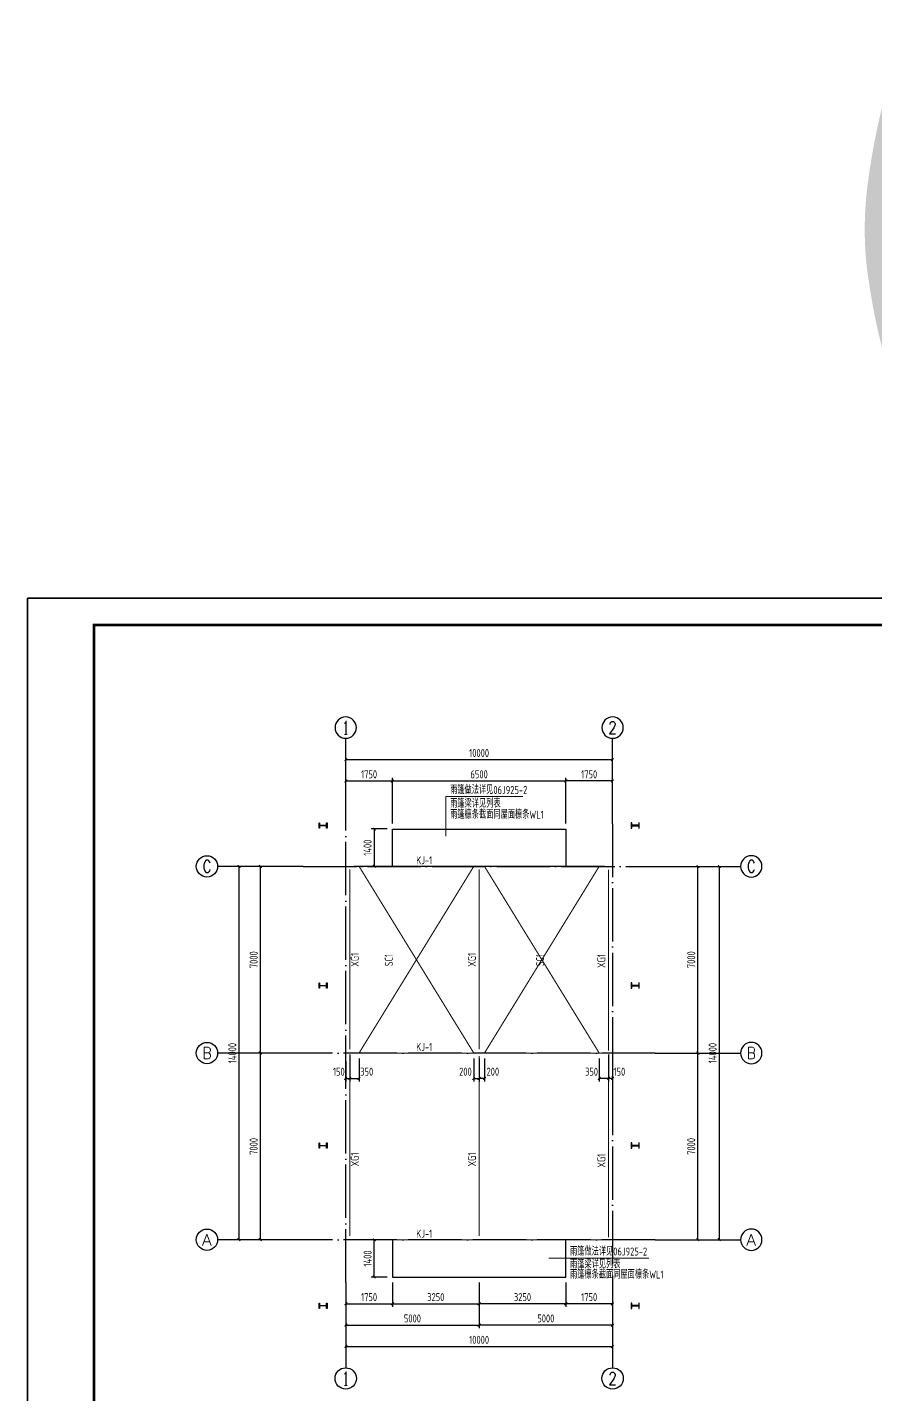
# Model space of a CAD drawing. Header units: millimetres. Extents: x 865974 to 875117, y 40174 to 44891.
# Drawn here: x 867868 to 868185, y 40469 to 40982 of the extents above; entities that cross this region are included whole.
import ezdxf
from ezdxf.enums import TextEntityAlignment as Align

# ---------------------------------------------------------------- set-up
doc = ezdxf.new("R2010")
doc.units = ezdxf.units.MM
doc.header["$LTSCALE"] = 1000
doc.header["$MEASUREMENT"] = 0
doc.linetypes.add('DOTE', pattern=[2.42, 2, -0.2, 0.02, -0.2])
for name, color, linetype in [('1307', 7, 'Continuous'), ('AXIS', 3, 'Continuous'), ('AXIS_TEXT', 7, 'Continuous'), ('DOTE', 1, 'DOTE'), ('M_Prof', 2, 'Continuous'), ('支撑', 6, 'Continuous'), ('柱集中标注', 2, 'Continuous'), ('标注', 7, 'Continuous'), ('梁', 4, 'Continuous'), ('梁集中标注', 2, 'Continuous')]:
    doc.layers.add(name, color=color, linetype=linetype)
doc.layers.add('_0', color=7, linetype='Continuous', lineweight=25)
doc.layers.add('LZ', color=64, linetype='Continuous', lineweight=9)
doc.styles.add('_TCH_AXIS', font='COMPLEX', dxfattribs={"bigfont": 'GBCBIG'})
doc.styles.add('COMPLEX', font='COMPLEX')
doc.styles.add('GBHZ', font='gbenor.shx', dxfattribs={"width": 0.9, "bigfont": 'gbcbig.shx'})
doc.dimstyles.new('Y100', dxfattribs={"dimscale": 0, "dimtxt": 3, "dimasz": 0.01, "dimexe": 1.2, "dimexo": 2, "dimgap": 1, "dimtad": 1, "dimdec": 0, "dimlfac": 100, "dimzin": 0, "dimdsep": 46, "dimtxsty": 'GBHZ', "dimblk": 'DX', "dimcen": 0.09, "dimdle": 1, "dimclrd": 7, "dimclre": 7, "dimclrt": 7, "dimadec": 0, "dimazin": 0, "dimtfac": 1, "dimtdec": 0, "dimtix": 1, "dimtmove": 2, "dimatfit": 3, "dimldrblk": 'DX', "dimfxl": 0, "dimtolj": 1, "dimtzin": 0, "dimarcsym": 0})

# ---------------------------------------------------------------- blocks, each defined once
blk = doc.blocks.new('_AXISO')
blk.add_circle((0, 0), 0.5)
at = {"layer": 'AXIS_TEXT', "style": 'COMPLEX', "width": 1.041667}
blk.add_attdef('A', text='', height=0.56, dxfattribs=at).set_placement((-0.25, -0.28), (0.25, -0.28), align=Align.FIT)
blk = doc.blocks.new('DX')
at = {"color": 0, "linetype": 'ByBlock', "const_width": 40}
blk.add_lwpolyline([(-54, -51), (46, 49)], dxfattribs=at)
blk = doc.blocks.new('*D75')
at = {"layer": 'Defpoints', "color": 0, "transparency": 16777216}
for p in [(867954.83, 40597.07), (867970.83, 40597.07), (867970.83, 40527.07)]:
    blk.add_point(p, dxfattribs=at)
at = {"layer": '标注', "color": 7, "lineweight": -2, "transparency": 16777216}
for p, q in [((867968.83, 40597.07), (867953.63, 40597.07)), ((867954.83, 40527.08), (867954.83, 40597.06)), ((867968.83, 40527.07), (867953.63, 40527.07))]:
    blk.add_line(p, q, dxfattribs=at)
at = {"layer": '标注', "color": 7, "lineweight": -2, "transparency": 16777216, "xscale": 0.01, "yscale": 0.01, "zscale": 0.01}
for p, rotation in [((867954.83, 40597.07), 90), ((867954.83, 40527.07), 270)]:
    blk.add_blockref('DX', p, dxfattribs=dict(at, rotation=rotation))
at = {"layer": '标注', "color": 7, "transparency": 16777216, "insert": (867952.33, 40562.07), "char_height": 3, "attachment_point": 5, "rotation": 90, "style": 'GBHZ'}
blk.add_mtext('\\A1;7000', dxfattribs=at)
blk = doc.blocks.new('*D76')
at = {"layer": 'Defpoints', "color": 0, "transparency": 16777216}
for p in [(867954.83, 40667.07), (867970.83, 40667.07), (867970.83, 40597.07)]:
    blk.add_point(p, dxfattribs=at)
at = {"layer": '标注', "color": 7, "lineweight": -2, "transparency": 16777216}
for p, q in [((867968.83, 40667.07), (867953.63, 40667.07)), ((867954.83, 40597.08), (867954.83, 40667.06)), ((867968.83, 40597.07), (867953.63, 40597.07))]:
    blk.add_line(p, q, dxfattribs=at)
at = {"layer": '标注', "color": 7, "lineweight": -2, "transparency": 16777216, "xscale": 0.01, "yscale": 0.01, "zscale": 0.01}
for p, rotation in [((867954.83, 40667.07), 90), ((867954.83, 40597.07), 270)]:
    blk.add_blockref('DX', p, dxfattribs=dict(at, rotation=rotation))
at = {"layer": '标注', "color": 7, "transparency": 16777216, "insert": (867952.33, 40632.07), "char_height": 3, "attachment_point": 5, "rotation": 90, "style": 'GBHZ'}
blk.add_mtext('\\A1;7000', dxfattribs=at)
blk = doc.blocks.new('*D77')
at = {"layer": 'Defpoints', "color": 0, "transparency": 16777216}
for p in [(867970.83, 40667.07), (867946.83, 40527.07), (867970.83, 40527.07)]:
    blk.add_point(p, dxfattribs=at)
at = {"layer": '标注', "color": 7, "lineweight": -2, "transparency": 16777216}
for p, q in [((867968.83, 40667.07), (867945.63, 40667.07)), ((867946.83, 40667.06), (867946.83, 40527.08)), ((867968.83, 40527.07), (867945.63, 40527.07))]:
    blk.add_line(p, q, dxfattribs=at)
at = {"layer": '标注', "color": 7, "lineweight": -2, "transparency": 16777216, "xscale": 0.01, "yscale": 0.01, "zscale": 0.01}
for p, rotation in [((867946.83, 40667.07), 90), ((867946.83, 40527.07), 270)]:
    blk.add_blockref('DX', p, dxfattribs=dict(at, rotation=rotation))
at = {"layer": '标注', "color": 7, "transparency": 16777216, "insert": (867944.33, 40597.07), "char_height": 3, "attachment_point": 5, "rotation": 90, "style": 'GBHZ'}
blk.add_mtext('\\A1;14000', dxfattribs=at)
blk = doc.blocks.new('*D78')
at = {"layer": 'Defpoints', "color": 0, "transparency": 16777216}
for p in [(867986.83, 40511.07), (868086.83, 40511.07), (868086.83, 40487.07)]:
    blk.add_point(p, dxfattribs=at)
at = {"layer": '标注', "color": 7, "lineweight": -2, "transparency": 16777216}
for p, q in [((867986.83, 40509.07), (867986.83, 40485.87)), ((868086.83, 40509.07), (868086.83, 40485.87)), ((867986.84, 40487.07), (868086.82, 40487.07))]:
    blk.add_line(p, q, dxfattribs=at)
at = {"layer": '标注', "color": 7, "lineweight": -2, "transparency": 16777216, "xscale": 0.01, "yscale": 0.01, "zscale": 0.01, "rotation": 180}
blk.add_blockref('DX', (867986.83, 40487.07), dxfattribs=at)
at = {"layer": '标注', "color": 7, "lineweight": -2, "transparency": 16777216, "xscale": 0.01, "yscale": 0.01, "zscale": 0.01}
blk.add_blockref('DX', (868086.83, 40487.07), dxfattribs=at)
at = {"layer": '标注', "color": 7, "transparency": 16777216, "insert": (868036.83, 40489.57), "char_height": 3, "attachment_point": 5, "style": 'GBHZ'}
blk.add_mtext('\\A1;10000', dxfattribs=at)
blk = doc.blocks.new('*D79')
at = {"layer": 'Defpoints', "color": 0, "transparency": 16777216}
for p in [(868102.83, 40597.07), (868118.83, 40597.07), (868102.83, 40527.07)]:
    blk.add_point(p, dxfattribs=at)
at = {"layer": '标注', "color": 7, "lineweight": -2, "transparency": 16777216}
for p, q in [((868104.83, 40597.07), (868120.03, 40597.07)), ((868118.83, 40527.08), (868118.83, 40597.06)), ((868104.83, 40527.07), (868120.03, 40527.07))]:
    blk.add_line(p, q, dxfattribs=at)
at = {"layer": '标注', "color": 7, "lineweight": -2, "transparency": 16777216, "xscale": 0.01, "yscale": 0.01, "zscale": 0.01}
for p, rotation in [((868118.83, 40597.07), 90), ((868118.83, 40527.07), 270)]:
    blk.add_blockref('DX', p, dxfattribs=dict(at, rotation=rotation))
at = {"layer": '标注', "color": 7, "transparency": 16777216, "insert": (868116.33, 40562.07), "char_height": 3, "attachment_point": 5, "rotation": 90, "style": 'GBHZ'}
blk.add_mtext('\\A1;7000', dxfattribs=at)
blk = doc.blocks.new('*D80')
at = {"layer": 'Defpoints', "color": 0, "transparency": 16777216}
for p in [(868102.83, 40667.07), (868118.83, 40667.07), (868102.83, 40597.07)]:
    blk.add_point(p, dxfattribs=at)
at = {"layer": '标注', "color": 7, "lineweight": -2, "transparency": 16777216}
for p, q in [((868104.83, 40667.07), (868120.03, 40667.07)), ((868118.83, 40597.08), (868118.83, 40667.06)), ((868104.83, 40597.07), (868120.03, 40597.07))]:
    blk.add_line(p, q, dxfattribs=at)
at = {"layer": '标注', "color": 7, "lineweight": -2, "transparency": 16777216, "xscale": 0.01, "yscale": 0.01, "zscale": 0.01}
for p, rotation in [((868118.83, 40667.07), 90), ((868118.83, 40597.07), 270)]:
    blk.add_blockref('DX', p, dxfattribs=dict(at, rotation=rotation))
at = {"layer": '标注', "color": 7, "transparency": 16777216, "insert": (868116.33, 40632.07), "char_height": 3, "attachment_point": 5, "rotation": 90, "style": 'GBHZ'}
blk.add_mtext('\\A1;7000', dxfattribs=at)
blk = doc.blocks.new('*D81')
at = {"layer": 'Defpoints', "color": 0, "transparency": 16777216}
for p in [(868102.83, 40667.07), (868102.83, 40527.07), (868126.83, 40527.07)]:
    blk.add_point(p, dxfattribs=at)
at = {"layer": '标注', "color": 7, "lineweight": -2, "transparency": 16777216}
for p, q in [((868104.83, 40667.07), (868128.03, 40667.07)), ((868126.83, 40667.06), (868126.83, 40527.08)), ((868104.83, 40527.07), (868128.03, 40527.07))]:
    blk.add_line(p, q, dxfattribs=at)
at = {"layer": '标注', "color": 7, "lineweight": -2, "transparency": 16777216, "xscale": 0.01, "yscale": 0.01, "zscale": 0.01}
for p, rotation in [((868126.83, 40667.07), 90), ((868126.83, 40527.07), 270)]:
    blk.add_blockref('DX', p, dxfattribs=dict(at, rotation=rotation))
at = {"layer": '标注', "color": 7, "transparency": 16777216, "insert": (868124.33, 40597.07), "char_height": 3, "attachment_point": 5, "rotation": 90, "style": 'GBHZ'}
blk.add_mtext('\\A1;14000', dxfattribs=at)
blk = doc.blocks.new('*D82')
at = {"layer": 'Defpoints', "color": 0, "transparency": 16777216}
for p in [(868086.83, 40707.07), (867986.83, 40683.07), (868086.83, 40683.07)]:
    blk.add_point(p, dxfattribs=at)
at = {"layer": '标注', "color": 7, "lineweight": -2, "transparency": 16777216}
for p, q in [((867986.83, 40685.07), (867986.83, 40708.27)), ((867986.84, 40707.07), (868086.82, 40707.07)), ((868086.83, 40685.07), (868086.83, 40708.27))]:
    blk.add_line(p, q, dxfattribs=at)
at = {"layer": '标注', "color": 7, "lineweight": -2, "transparency": 16777216, "xscale": 0.01, "yscale": 0.01, "zscale": 0.01, "rotation": 180}
blk.add_blockref('DX', (867986.83, 40707.07), dxfattribs=at)
at = {"layer": '标注', "color": 7, "lineweight": -2, "transparency": 16777216, "xscale": 0.01, "yscale": 0.01, "zscale": 0.01}
blk.add_blockref('DX', (868086.83, 40707.07), dxfattribs=at)
at = {"layer": '标注', "color": 7, "transparency": 16777216, "insert": (868036.83, 40709.57), "char_height": 3, "attachment_point": 5, "style": 'GBHZ'}
blk.add_mtext('\\A1;10000', dxfattribs=at)
blk = doc.blocks.new('*D134')
at = {"layer": 'Defpoints', "color": 0, "transparency": 16777216}
for p in [(867986.83, 40511.07), (868036.83, 40511.07), (868036.83, 40495.07)]:
    blk.add_point(p, dxfattribs=at)
at = {"layer": '标注', "color": 7, "lineweight": -2, "transparency": 16777216}
for p, q in [((867986.83, 40509.07), (867986.83, 40493.87)), ((868036.83, 40509.07), (868036.83, 40493.87)), ((867986.84, 40495.07), (868036.82, 40495.07))]:
    blk.add_line(p, q, dxfattribs=at)
at = {"layer": '标注', "color": 7, "lineweight": -2, "transparency": 16777216, "xscale": 0.01, "yscale": 0.01, "zscale": 0.01, "rotation": 180}
blk.add_blockref('DX', (867986.83, 40495.07), dxfattribs=at)
at = {"layer": '标注', "color": 7, "lineweight": -2, "transparency": 16777216, "xscale": 0.01, "yscale": 0.01, "zscale": 0.01}
blk.add_blockref('DX', (868036.83, 40495.07), dxfattribs=at)
at = {"layer": '标注', "color": 7, "transparency": 16777216, "insert": (868011.83, 40497.57), "char_height": 3, "attachment_point": 5, "style": 'GBHZ'}
blk.add_mtext('\\A1;5000', dxfattribs=at)
blk = doc.blocks.new('*D135')
at = {"layer": 'Defpoints', "color": 0, "transparency": 16777216}
for p in [(868036.83, 40511.07), (868086.83, 40511.07), (868036.83, 40495.07)]:
    blk.add_point(p, dxfattribs=at)
at = {"layer": '标注', "color": 7, "lineweight": -2, "transparency": 16777216}
for p, q in [((868036.83, 40509.07), (868036.83, 40493.87)), ((868086.83, 40509.07), (868086.83, 40493.87)), ((868086.82, 40495.07), (868036.84, 40495.07))]:
    blk.add_line(p, q, dxfattribs=at)
at = {"layer": '标注', "color": 7, "lineweight": -2, "transparency": 16777216, "xscale": 0.01, "yscale": 0.01, "zscale": 0.01, "rotation": 180}
blk.add_blockref('DX', (868036.83, 40495.07), dxfattribs=at)
at = {"layer": '标注', "color": 7, "lineweight": -2, "transparency": 16777216, "xscale": 0.01, "yscale": 0.01, "zscale": 0.01}
blk.add_blockref('DX', (868086.83, 40495.07), dxfattribs=at)
at = {"layer": '标注', "color": 7, "transparency": 16777216, "insert": (868061.83, 40497.57), "char_height": 3, "attachment_point": 5, "style": 'GBHZ'}
blk.add_mtext('\\A1;5000', dxfattribs=at)
blk = doc.blocks.new('*D136')
at = {"layer": 'Defpoints', "color": 0, "transparency": 16777216}
for p in [(867986.83, 40596.07), (867988.33, 40598.5), (867988.33, 40587.58)]:
    blk.add_point(p, dxfattribs=at)
at = {"layer": '标注', "color": 7, "lineweight": -2, "transparency": 16777216}
for p, q in [((867986.83, 40594.07), (867986.83, 40586.38)), ((867988.33, 40596.5), (867988.33, 40586.38)), ((867986.82, 40587.58), (867986.81, 40587.58)), ((867986.83, 40587.58), (867988.33, 40587.58)), ((867988.34, 40587.58), (867988.35, 40587.58))]:
    blk.add_line(p, q, dxfattribs=at)
at = {"layer": '标注', "color": 7, "lineweight": -2, "transparency": 16777216, "xscale": 0.01, "yscale": 0.01, "zscale": 0.01, "rotation": 180}
blk.add_blockref('DX', (867988.33, 40587.58), dxfattribs=at)
at = {"layer": '标注', "color": 7, "lineweight": -2, "transparency": 16777216, "xscale": 0.01, "yscale": 0.01, "zscale": 0.01}
blk.add_blockref('DX', (867986.83, 40587.58), dxfattribs=at)
at = {"layer": '标注', "color": 7, "transparency": 16777216, "insert": (867984.26, 40590.08), "char_height": 3, "attachment_point": 5, "style": 'GBHZ'}
blk.add_mtext('\\A1;150', dxfattribs=at)
blk = doc.blocks.new('*D137')
at = {"layer": 'Defpoints', "color": 0, "transparency": 16777216}
for p in [(867988.33, 40598.5), (867991.83, 40597.07), (867991.83, 40587.58)]:
    blk.add_point(p, dxfattribs=at)
at = {"layer": '标注', "color": 7, "lineweight": -2, "transparency": 16777216}
for p, q in [((867988.33, 40596.5), (867988.33, 40586.38)), ((867991.83, 40595.07), (867991.83, 40586.38)), ((867988.34, 40587.58), (867991.82, 40587.58))]:
    blk.add_line(p, q, dxfattribs=at)
at = {"layer": '标注', "color": 7, "lineweight": -2, "transparency": 16777216, "xscale": 0.01, "yscale": 0.01, "zscale": 0.01, "rotation": 180}
blk.add_blockref('DX', (867988.33, 40587.58), dxfattribs=at)
at = {"layer": '标注', "color": 7, "lineweight": -2, "transparency": 16777216, "xscale": 0.01, "yscale": 0.01, "zscale": 0.01}
blk.add_blockref('DX', (867991.83, 40587.58), dxfattribs=at)
at = {"layer": '标注', "color": 7, "transparency": 16777216, "insert": (867994.71, 40590.08), "char_height": 3, "attachment_point": 5, "style": 'GBHZ'}
blk.add_mtext('\\A1;350', dxfattribs=at)
blk = doc.blocks.new('*D138')
at = {"layer": 'Defpoints', "color": 0, "transparency": 16777216}
for p in [(868034.83, 40597.07), (868036.83, 40597.07), (868036.83, 40587.58)]:
    blk.add_point(p, dxfattribs=at)
at = {"layer": '标注', "color": 7, "lineweight": -2, "transparency": 16777216}
for p, q in [((868034.83, 40595.07), (868034.83, 40586.38)), ((868036.83, 40595.07), (868036.83, 40586.38)), ((868034.82, 40587.58), (868034.81, 40587.58)), ((868034.83, 40587.58), (868036.83, 40587.58)), ((868036.84, 40587.58), (868036.85, 40587.58))]:
    blk.add_line(p, q, dxfattribs=at)
at = {"layer": '标注', "color": 7, "lineweight": -2, "transparency": 16777216, "xscale": 0.01, "yscale": 0.01, "zscale": 0.01, "rotation": 180}
blk.add_blockref('DX', (868036.83, 40587.58), dxfattribs=at)
at = {"layer": '标注', "color": 7, "lineweight": -2, "transparency": 16777216, "xscale": 0.01, "yscale": 0.01, "zscale": 0.01}
blk.add_blockref('DX', (868034.83, 40587.58), dxfattribs=at)
at = {"layer": '标注', "color": 7, "transparency": 16777216, "insert": (868031.69, 40590.08), "char_height": 3, "attachment_point": 5, "style": 'GBHZ'}
blk.add_mtext('\\A1;200', dxfattribs=at)
blk = doc.blocks.new('*D139')
at = {"layer": 'Defpoints', "color": 0, "transparency": 16777216}
for p in [(868085.33, 40598.5), (868086.83, 40596.07), (868085.33, 40587.58)]:
    blk.add_point(p, dxfattribs=at)
at = {"layer": '标注', "color": 7, "lineweight": -2, "transparency": 16777216}
for p, q in [((868085.33, 40596.5), (868085.33, 40586.38)), ((868086.83, 40594.07), (868086.83, 40586.38)), ((868085.32, 40587.58), (868085.31, 40587.58)), ((868086.83, 40587.58), (868085.33, 40587.58)), ((868086.84, 40587.58), (868086.85, 40587.58))]:
    blk.add_line(p, q, dxfattribs=at)
at = {"layer": '标注', "color": 7, "lineweight": -2, "transparency": 16777216, "xscale": 0.01, "yscale": 0.01, "zscale": 0.01, "rotation": 180}
blk.add_blockref('DX', (868086.83, 40587.58), dxfattribs=at)
at = {"layer": '标注', "color": 7, "lineweight": -2, "transparency": 16777216, "xscale": 0.01, "yscale": 0.01, "zscale": 0.01}
blk.add_blockref('DX', (868085.33, 40587.58), dxfattribs=at)
at = {"layer": '标注', "color": 7, "transparency": 16777216, "insert": (868089.39, 40590.08), "char_height": 3, "attachment_point": 5, "style": 'GBHZ'}
blk.add_mtext('\\A1;150', dxfattribs=at)
blk = doc.blocks.new('*D140')
at = {"layer": 'Defpoints', "color": 0, "transparency": 16777216}
for p in [(868081.83, 40597.07), (868085.33, 40598.5), (868081.83, 40587.58)]:
    blk.add_point(p, dxfattribs=at)
at = {"layer": '标注', "color": 7, "lineweight": -2, "transparency": 16777216}
for p, q in [((868081.83, 40595.07), (868081.83, 40586.38)), ((868085.33, 40596.5), (868085.33, 40586.38)), ((868085.32, 40587.58), (868081.84, 40587.58))]:
    blk.add_line(p, q, dxfattribs=at)
at = {"layer": '标注', "color": 7, "lineweight": -2, "transparency": 16777216, "xscale": 0.01, "yscale": 0.01, "zscale": 0.01, "rotation": 180}
blk.add_blockref('DX', (868081.83, 40587.58), dxfattribs=at)
at = {"layer": '标注', "color": 7, "lineweight": -2, "transparency": 16777216, "xscale": 0.01, "yscale": 0.01, "zscale": 0.01}
blk.add_blockref('DX', (868085.33, 40587.58), dxfattribs=at)
at = {"layer": '标注', "color": 7, "transparency": 16777216, "insert": (868078.95, 40590.08), "char_height": 3, "attachment_point": 5, "style": 'GBHZ'}
blk.add_mtext('\\A1;350', dxfattribs=at)
blk = doc.blocks.new('*D141')
at = {"layer": 'Defpoints', "color": 0, "transparency": 16777216}
for p in [(868036.83, 40597.07), (868038.83, 40597.07), (868036.83, 40587.58)]:
    blk.add_point(p, dxfattribs=at)
at = {"layer": '标注', "color": 7, "lineweight": -2, "transparency": 16777216}
for p, q in [((868036.83, 40595.07), (868036.83, 40586.38)), ((868038.83, 40595.07), (868038.83, 40586.38)), ((868036.82, 40587.58), (868036.81, 40587.58)), ((868038.83, 40587.58), (868036.83, 40587.58)), ((868038.84, 40587.58), (868038.85, 40587.58))]:
    blk.add_line(p, q, dxfattribs=at)
at = {"layer": '标注', "color": 7, "lineweight": -2, "transparency": 16777216, "xscale": 0.01, "yscale": 0.01, "zscale": 0.01, "rotation": 180}
blk.add_blockref('DX', (868038.83, 40587.58), dxfattribs=at)
at = {"layer": '标注', "color": 7, "lineweight": -2, "transparency": 16777216, "xscale": 0.01, "yscale": 0.01, "zscale": 0.01}
blk.add_blockref('DX', (868036.83, 40587.58), dxfattribs=at)
at = {"layer": '标注', "color": 7, "transparency": 16777216, "insert": (868041.97, 40590.08), "char_height": 3, "attachment_point": 5, "style": 'GBHZ'}
blk.add_mtext('\\A1;200', dxfattribs=at)
blk = doc.blocks.new('*D144')
at = {"layer": 'Defpoints', "color": 0, "transparency": 16777216}
for p in [(868004.33, 40681.07), (867997.53, 40667.07), (868004.33, 40667.07)]:
    blk.add_point(p, dxfattribs=at)
at = {"layer": '标注', "color": 7, "lineweight": -2, "transparency": 16777216}
for p, q in [((868002.33, 40681.07), (867996.33, 40681.07)), ((867997.53, 40681.06), (867997.53, 40667.08)), ((868002.33, 40667.07), (867996.33, 40667.07))]:
    blk.add_line(p, q, dxfattribs=at)
at = {"layer": '标注', "color": 7, "lineweight": -2, "transparency": 16777216, "xscale": 0.01, "yscale": 0.01, "zscale": 0.01}
for p, rotation in [((867997.53, 40681.07), 90), ((867997.53, 40667.07), 270)]:
    blk.add_blockref('DX', p, dxfattribs=dict(at, rotation=rotation))
at = {"layer": '标注', "color": 7, "transparency": 16777216, "insert": (867995.03, 40674.07), "char_height": 3, "attachment_point": 5, "rotation": 90, "style": 'GBHZ'}
blk.add_mtext('\\A1;1400', dxfattribs=at)
blk = doc.blocks.new('*D145')
at = {"layer": 'Defpoints', "color": 0, "transparency": 16777216}
for p in [(868004.33, 40699.07), (867986.83, 40683.07), (868004.33, 40681.07)]:
    blk.add_point(p, dxfattribs=at)
at = {"layer": '标注', "color": 7, "lineweight": -2, "transparency": 16777216}
for p, q in [((867986.83, 40685.07), (867986.83, 40700.27)), ((867986.84, 40699.07), (868004.32, 40699.07)), ((868004.33, 40683.07), (868004.33, 40700.27))]:
    blk.add_line(p, q, dxfattribs=at)
at = {"layer": '标注', "color": 7, "lineweight": -2, "transparency": 16777216, "xscale": 0.01, "yscale": 0.01, "zscale": 0.01, "rotation": 180}
blk.add_blockref('DX', (867986.83, 40699.07), dxfattribs=at)
at = {"layer": '标注', "color": 7, "lineweight": -2, "transparency": 16777216, "xscale": 0.01, "yscale": 0.01, "zscale": 0.01}
blk.add_blockref('DX', (868004.33, 40699.07), dxfattribs=at)
at = {"layer": '标注', "color": 7, "transparency": 16777216, "insert": (867995.58, 40701.57), "char_height": 3, "attachment_point": 5, "style": 'GBHZ'}
blk.add_mtext('\\A1;1750', dxfattribs=at)
blk = doc.blocks.new('*D146')
at = {"layer": 'Defpoints', "color": 0, "transparency": 16777216}
for p in [(868069.33, 40699.07), (868069.33, 40681.07), (868086.83, 40683.07)]:
    blk.add_point(p, dxfattribs=at)
at = {"layer": '标注', "color": 7, "lineweight": -2, "transparency": 16777216}
for p, q in [((868069.33, 40683.07), (868069.33, 40700.27)), ((868086.82, 40699.07), (868069.34, 40699.07)), ((868086.83, 40685.07), (868086.83, 40700.27))]:
    blk.add_line(p, q, dxfattribs=at)
at = {"layer": '标注', "color": 7, "lineweight": -2, "transparency": 16777216, "xscale": 0.01, "yscale": 0.01, "zscale": 0.01, "rotation": 180}
blk.add_blockref('DX', (868069.33, 40699.07), dxfattribs=at)
at = {"layer": '标注', "color": 7, "lineweight": -2, "transparency": 16777216, "xscale": 0.01, "yscale": 0.01, "zscale": 0.01}
blk.add_blockref('DX', (868086.83, 40699.07), dxfattribs=at)
at = {"layer": '标注', "color": 7, "transparency": 16777216, "insert": (868078.08, 40701.57), "char_height": 3, "attachment_point": 5, "style": 'GBHZ'}
blk.add_mtext('\\A1;1750', dxfattribs=at)
blk = doc.blocks.new('*D147')
at = {"layer": 'Defpoints', "color": 0, "transparency": 16777216}
for p in [(868069.33, 40699.07), (868004.33, 40681.07), (868069.33, 40681.07)]:
    blk.add_point(p, dxfattribs=at)
at = {"layer": '标注', "color": 7, "lineweight": -2, "transparency": 16777216}
for p, q in [((868004.33, 40683.07), (868004.33, 40700.27)), ((868004.34, 40699.07), (868069.32, 40699.07)), ((868069.33, 40683.07), (868069.33, 40700.27))]:
    blk.add_line(p, q, dxfattribs=at)
at = {"layer": '标注', "color": 7, "lineweight": -2, "transparency": 16777216, "xscale": 0.01, "yscale": 0.01, "zscale": 0.01, "rotation": 180}
blk.add_blockref('DX', (868004.33, 40699.07), dxfattribs=at)
at = {"layer": '标注', "color": 7, "lineweight": -2, "transparency": 16777216, "xscale": 0.01, "yscale": 0.01, "zscale": 0.01}
blk.add_blockref('DX', (868069.33, 40699.07), dxfattribs=at)
at = {"layer": '标注', "color": 7, "transparency": 16777216, "insert": (868036.83, 40701.57), "char_height": 3, "attachment_point": 5, "style": 'GBHZ'}
blk.add_mtext('\\A1;6500', dxfattribs=at)
blk = doc.blocks.new('*D182')
at = {"layer": 'Defpoints', "color": 0, "transparency": 16777216}
for p in [(867997.53, 40527.07), (868004.33, 40527.07), (868004.33, 40513.07)]:
    blk.add_point(p, dxfattribs=at)
at = {"layer": '标注', "color": 7, "lineweight": -2, "transparency": 16777216}
for p, q in [((868002.33, 40527.07), (867996.33, 40527.07)), ((867997.53, 40513.08), (867997.53, 40527.06)), ((868002.33, 40513.07), (867996.33, 40513.07))]:
    blk.add_line(p, q, dxfattribs=at)
at = {"layer": '标注', "color": 7, "lineweight": -2, "transparency": 16777216, "xscale": 0.01, "yscale": 0.01, "zscale": 0.01}
for p, rotation in [((867997.53, 40527.07), 90), ((867997.53, 40513.07), 270)]:
    blk.add_blockref('DX', p, dxfattribs=dict(at, rotation=rotation))
at = {"layer": '标注', "color": 7, "transparency": 16777216, "insert": (867995.03, 40520.07), "char_height": 3, "attachment_point": 5, "rotation": 90, "style": 'GBHZ'}
blk.add_mtext('\\A1;1400', dxfattribs=at)
blk = doc.blocks.new('*D183')
at = {"layer": 'Defpoints', "color": 0, "transparency": 16777216}
for p in [(868004.33, 40513.07), (867986.83, 40511.07), (868004.33, 40503.07)]:
    blk.add_point(p, dxfattribs=at)
at = {"layer": '标注', "color": 7, "lineweight": -2, "transparency": 16777216}
for p, q in [((867986.83, 40509.07), (867986.83, 40501.87)), ((868004.33, 40511.07), (868004.33, 40501.87)), ((867986.84, 40503.07), (868004.32, 40503.07))]:
    blk.add_line(p, q, dxfattribs=at)
at = {"layer": '标注', "color": 7, "lineweight": -2, "transparency": 16777216, "xscale": 0.01, "yscale": 0.01, "zscale": 0.01, "rotation": 180}
blk.add_blockref('DX', (867986.83, 40503.07), dxfattribs=at)
at = {"layer": '标注', "color": 7, "lineweight": -2, "transparency": 16777216, "xscale": 0.01, "yscale": 0.01, "zscale": 0.01}
blk.add_blockref('DX', (868004.33, 40503.07), dxfattribs=at)
at = {"layer": '标注', "color": 7, "transparency": 16777216, "insert": (867995.58, 40505.57), "char_height": 3, "attachment_point": 5, "style": 'GBHZ'}
blk.add_mtext('\\A1;1750', dxfattribs=at)
blk = doc.blocks.new('*D184')
at = {"layer": 'Defpoints', "color": 0, "transparency": 16777216}
for p in [(868069.33, 40513.07), (868086.83, 40511.07), (868069.33, 40503.07)]:
    blk.add_point(p, dxfattribs=at)
at = {"layer": '标注', "color": 7, "lineweight": -2, "transparency": 16777216}
for p, q in [((868069.33, 40511.07), (868069.33, 40501.87)), ((868086.83, 40509.07), (868086.83, 40501.87)), ((868086.82, 40503.07), (868069.34, 40503.07))]:
    blk.add_line(p, q, dxfattribs=at)
at = {"layer": '标注', "color": 7, "lineweight": -2, "transparency": 16777216, "xscale": 0.01, "yscale": 0.01, "zscale": 0.01, "rotation": 180}
blk.add_blockref('DX', (868069.33, 40503.07), dxfattribs=at)
at = {"layer": '标注', "color": 7, "lineweight": -2, "transparency": 16777216, "xscale": 0.01, "yscale": 0.01, "zscale": 0.01}
blk.add_blockref('DX', (868086.83, 40503.07), dxfattribs=at)
at = {"layer": '标注', "color": 7, "transparency": 16777216, "insert": (868078.08, 40505.57), "char_height": 3, "attachment_point": 5, "style": 'GBHZ'}
blk.add_mtext('\\A1;1750', dxfattribs=at)
blk = doc.blocks.new('*D185')
at = {"layer": 'Defpoints', "color": 0, "transparency": 16777216}
for p in [(868004.33, 40513.07), (868036.83, 40513.07), (868036.83, 40503.07)]:
    blk.add_point(p, dxfattribs=at)
at = {"layer": '标注', "color": 7, "lineweight": -2, "transparency": 16777216}
for p, q in [((868004.33, 40511.07), (868004.33, 40501.87)), ((868036.83, 40511.07), (868036.83, 40501.87)), ((868004.34, 40503.07), (868036.82, 40503.07))]:
    blk.add_line(p, q, dxfattribs=at)
at = {"layer": '标注', "color": 7, "lineweight": -2, "transparency": 16777216, "xscale": 0.01, "yscale": 0.01, "zscale": 0.01, "rotation": 180}
blk.add_blockref('DX', (868004.33, 40503.07), dxfattribs=at)
at = {"layer": '标注', "color": 7, "lineweight": -2, "transparency": 16777216, "xscale": 0.01, "yscale": 0.01, "zscale": 0.01}
blk.add_blockref('DX', (868036.83, 40503.07), dxfattribs=at)
at = {"layer": '标注', "color": 7, "transparency": 16777216, "insert": (868020.58, 40505.57), "char_height": 3, "attachment_point": 5, "style": 'GBHZ'}
blk.add_mtext('\\A1;3250', dxfattribs=at)
blk = doc.blocks.new('*D186')
at = {"layer": 'Defpoints', "color": 0, "transparency": 16777216}
for p in [(868036.83, 40513.07), (868069.33, 40513.07), (868036.83, 40503.07)]:
    blk.add_point(p, dxfattribs=at)
at = {"layer": '标注', "color": 7, "lineweight": -2, "transparency": 16777216}
for p, q in [((868036.83, 40511.07), (868036.83, 40501.87)), ((868069.33, 40511.07), (868069.33, 40501.87)), ((868069.32, 40503.07), (868036.84, 40503.07))]:
    blk.add_line(p, q, dxfattribs=at)
at = {"layer": '标注', "color": 7, "lineweight": -2, "transparency": 16777216, "xscale": 0.01, "yscale": 0.01, "zscale": 0.01, "rotation": 180}
blk.add_blockref('DX', (868036.83, 40503.07), dxfattribs=at)
at = {"layer": '标注', "color": 7, "lineweight": -2, "transparency": 16777216, "xscale": 0.01, "yscale": 0.01, "zscale": 0.01}
blk.add_blockref('DX', (868069.33, 40503.07), dxfattribs=at)
at = {"layer": '标注', "color": 7, "transparency": 16777216, "insert": (868053.08, 40505.57), "char_height": 3, "attachment_point": 5, "style": 'GBHZ'}
blk.add_mtext('\\A1;3250', dxfattribs=at)

msp = doc.modelspace()

# ---------------------------------------------------------------- linework, layer by layer
for p, q in [((867867.51, 40173.578), (867867.51, 40767.578)), ((867867.51, 40767.578), (867867.51, 40173.578))]:
    msp.add_line(p, q)
at = {"color": 0}
for p, q in [((868708.51, 40767.578), (867867.51, 40767.578)), ((867867.51, 40767.578), (868708.51, 40767.578))]:
    msp.add_line(p, q, dxfattribs=at)
at = {"color": 0, "const_width": 1}
msp.add_lwpolyline([(868698.51, 40183.578), (867892.51, 40183.578), (867892.51, 40757.578), (868698.51, 40757.578)], close=True, dxfattribs=at)
at = {"layer": '_0', "color": 0}
for points in [[(868004.329, 40667.066), (868004.329, 40681.066), (868069.329, 40681.066), (868069.329, 40667.066)], [(868004.329, 40527.066), (868004.329, 40513.066), (868069.329, 40513.066), (868069.329, 40527.066)]]:
    msp.add_lwpolyline(points, dxfattribs=at)
at = {"layer": 'AXIS', "color": 0}
for p, q in [((867986.829, 40683.066), (867986.829, 40715.066)), ((868086.829, 40683.066), (868086.829, 40715.066)), ((867970.829, 40667.066), (867938.829, 40667.066)), ((868102.829, 40667.066), (868134.829, 40667.066)), ((867970.829, 40597.066), (867938.829, 40597.066)), ((868102.829, 40597.066), (868134.829, 40597.066)), ((867970.829, 40527.066), (867938.829, 40527.066)), ((868102.829, 40527.066), (868134.829, 40527.066)), ((867986.829, 40511.066), (867986.829, 40479.066)), ((868086.829, 40511.066), (868086.829, 40479.066))]:
    msp.add_line(p, q, dxfattribs=at)
at = {"layer": 'DOTE', "linetype": 'DOTE', "ltscale": 0.01}
for p, q in [((867986.829, 40511.066), (867986.829, 40683.066)), ((868086.829, 40683.066), (868086.829, 40511.066)), ((867970.829, 40667.066), (868102.829, 40667.066)), ((868102.829, 40597.066), (867970.829, 40597.066)), ((868102.829, 40527.066), (867970.829, 40527.066))]:
    msp.add_line(p, q, dxfattribs=at)
at = {"layer": 'LZ'}
for p, q in [((868053.181, 40693.208), (868024.36, 40693.208)), ((868024.36, 40678.38), (868024.36, 40693.208)), ((868100.417, 40520.183), (868062.984, 40520.183))]:
    msp.add_line(p, q, dxfattribs=at)
at = {"layer": 'M_Prof'}
for points in [[(867976.829, 40681.357), (867976.829, 40683.357), (867977.029, 40683.357), (867977.029, 40682.447), (867979.629, 40682.447), (867979.629, 40683.357), (867979.829, 40683.357), (867979.829, 40681.357), (867979.629, 40681.357), (867979.629, 40682.267), (867977.029, 40682.267), (867977.029, 40681.357)], [(868096.829, 40681.357), (868096.829, 40683.357), (868096.629, 40683.357), (868096.629, 40682.447), (868094.029, 40682.447), (868094.029, 40683.357), (868093.829, 40683.357), (868093.829, 40681.357), (868094.029, 40681.357), (868094.029, 40682.267), (868096.629, 40682.267), (868096.629, 40681.357)], [(867976.829, 40621.357), (867976.829, 40623.357), (867977.029, 40623.357), (867977.029, 40622.447), (867979.629, 40622.447), (867979.629, 40623.357), (867979.829, 40623.357), (867979.829, 40621.357), (867979.629, 40621.357), (867979.629, 40622.267), (867977.029, 40622.267), (867977.029, 40621.357)], [(868096.829, 40621.357), (868096.829, 40623.357), (868096.629, 40623.357), (868096.629, 40622.447), (868094.029, 40622.447), (868094.029, 40623.357), (868093.829, 40623.357), (868093.829, 40621.357), (868094.029, 40621.357), (868094.029, 40622.267), (868096.629, 40622.267), (868096.629, 40621.357)], [(867976.829, 40561.357), (867976.829, 40563.357), (867977.029, 40563.357), (867977.029, 40562.447), (867979.629, 40562.447), (867979.629, 40563.357), (867979.829, 40563.357), (867979.829, 40561.357), (867979.629, 40561.357), (867979.629, 40562.267), (867977.029, 40562.267), (867977.029, 40561.357)], [(868096.829, 40561.357), (868096.829, 40563.357), (868096.629, 40563.357), (868096.629, 40562.447), (868094.029, 40562.447), (868094.029, 40563.357), (868093.829, 40563.357), (868093.829, 40561.357), (868094.029, 40561.357), (868094.029, 40562.267), (868096.629, 40562.267), (868096.629, 40561.357)], [(867976.829, 40501.357), (867976.829, 40503.357), (867977.029, 40503.357), (867977.029, 40502.447), (867979.629, 40502.447), (867979.629, 40503.357), (867979.829, 40503.357), (867979.829, 40501.357), (867979.629, 40501.357), (867979.629, 40502.267), (867977.029, 40502.267), (867977.029, 40501.357)], [(868096.829, 40501.357), (868096.829, 40503.357), (868096.629, 40503.357), (868096.629, 40502.447), (868094.029, 40502.447), (868094.029, 40503.357), (868093.829, 40503.357), (868093.829, 40501.357), (868094.029, 40501.357), (868094.029, 40502.267), (868096.629, 40502.267), (868096.629, 40501.357)]]:
    msp.add_lwpolyline(points, close=True, dxfattribs=at)
at = {"layer": '支撑', "color": 6, "linetype": 'ByBlock', "const_width": 0.4}
for points in [[(867988.329, 40665.928), (867988.329, 40598.5)], [(868034.829, 40667.066), (867991.829, 40597.066)], [(867991.829, 40667.066), (868034.829, 40597.066)], [(868036.829, 40665.928), (868036.829, 40598.5)], [(868038.829, 40667.066), (868081.829, 40597.066)], [(868081.829, 40667.066), (868038.829, 40597.066)], [(868085.329, 40665.824), (868085.329, 40598.023)], [(867988.329, 40595.928), (867988.329, 40528.5)], [(868036.829, 40595.928), (868036.829, 40528.5)], [(868085.329, 40595.824), (868085.329, 40528.023)]]:
    msp.add_lwpolyline(points, dxfattribs=at)
at = {"layer": '梁', "color": 3, "ltscale": 0.05, "const_width": 0.4}
for points in [[(867989.829, 40667.066), (868083.829, 40667.066)], [(867989.829, 40597.066), (868083.829, 40597.066)], [(867989.829, 40527.066), (868083.829, 40527.066)]]:
    msp.add_lwpolyline(points, dxfattribs=at)

# ---------------------------------------------------------------- block references
at = {"layer": 'AXIS', "color": 0}
ref = msp.add_blockref('_AXISO', (867986.829, 40719.066), dxfattribs=dict(at, xscale=-8, yscale=8, zscale=8, rotation=180))
ref.add_attrib('A', '1', dxfattribs={"layer": 'AXIS_TEXT', "color": 0, "height": 5.147, "style": '_TCH_AXIS'}).set_placement((867985.726, 40716.493), (867987.932, 40716.493), align=Align.FIT)
ref = msp.add_blockref('_AXISO', (868086.829, 40719.066), dxfattribs=dict(at, xscale=-8, yscale=8, zscale=8, rotation=180))
ref.add_attrib('A', '2', dxfattribs={"layer": 'AXIS_TEXT', "color": 0, "height": 4.659, "style": '_TCH_AXIS'}).set_placement((868085.276, 40716.736), (868088.382, 40716.736), align=Align.FIT)
ref = msp.add_blockref('_AXISO', (867934.829, 40667.066), dxfattribs=dict(at, xscale=8, yscale=8, zscale=8))
ref.add_attrib('A', 'C', dxfattribs={"layer": 'AXIS_TEXT', "color": 0, "height": 4.557, "style": '_TCH_AXIS'}).set_placement((867933.202, 40664.788), (867936.457, 40664.788), align=Align.FIT)
ref = msp.add_blockref('_AXISO', (868138.829, 40667.066), dxfattribs=dict(at, xscale=-8, yscale=8, zscale=8))
ref.add_attrib('A', 'C', dxfattribs={"layer": 'AXIS_TEXT', "color": 0, "height": 4.557, "style": '_TCH_AXIS'}).set_placement((868137.202, 40664.788), (868140.457, 40664.788), align=Align.FIT)
ref = msp.add_blockref('_AXISO', (867934.829, 40597.066), dxfattribs=dict(at, xscale=8, yscale=8, zscale=8))
ref.add_attrib('A', 'B', dxfattribs={"layer": 'AXIS_TEXT', "color": 0, "height": 4.353, "style": '_TCH_AXIS'}).set_placement((867933.067, 40594.89), (867936.591, 40594.89), align=Align.FIT)
ref = msp.add_blockref('_AXISO', (868138.829, 40597.066), dxfattribs=dict(at, xscale=-8, yscale=8, zscale=8))
ref.add_attrib('A', 'B', dxfattribs={"layer": 'AXIS_TEXT', "color": 0, "height": 4.353, "style": '_TCH_AXIS'}).set_placement((868137.067, 40594.89), (868140.591, 40594.89), align=Align.FIT)
ref = msp.add_blockref('_AXISO', (867934.829, 40527.066), dxfattribs=dict(at, xscale=8, yscale=8, zscale=8))
ref.add_attrib('A', 'A', dxfattribs={"layer": 'AXIS_TEXT', "color": 0, "height": 4.252, "style": '_TCH_AXIS'}).set_placement((867933.007, 40524.94), (867936.651, 40524.94), align=Align.FIT)
ref = msp.add_blockref('_AXISO', (868138.829, 40527.066), dxfattribs=dict(at, xscale=-8, yscale=8, zscale=8))
ref.add_attrib('A', 'A', dxfattribs={"layer": 'AXIS_TEXT', "color": 0, "height": 4.252, "style": '_TCH_AXIS'}).set_placement((868137.007, 40524.94), (868140.651, 40524.94), align=Align.FIT)
ref = msp.add_blockref('_AXISO', (867986.829, 40475.066), dxfattribs=dict(at, xscale=8, yscale=8, zscale=8))
ref.add_attrib('A', '1', dxfattribs={"layer": 'AXIS_TEXT', "color": 0, "height": 5.147, "style": '_TCH_AXIS'}).set_placement((867985.726, 40472.493), (867987.932, 40472.493), align=Align.FIT)
ref = msp.add_blockref('_AXISO', (868086.829, 40475.066), dxfattribs=dict(at, xscale=8, yscale=8, zscale=8))
ref.add_attrib('A', '2', dxfattribs={"layer": 'AXIS_TEXT', "color": 0, "height": 4.659, "style": '_TCH_AXIS'}).set_placement((868085.276, 40472.736), (868088.382, 40472.736), align=Align.FIT)

# ---------------------------------------------------------------- texts
at = {"layer": '1307', "style": 'GBHZ', "width": 0.9}
for s, p in [('雨篷做法详见06J925-2', (868025.97, 40694.191)), ('雨篷梁详见列表', (868025.97, 40689.109)), ('雨篷檩条截面同屋面檩条WL1', (868025.97, 40684.959)), ('雨篷做法详见06J925-2', (868070.896, 40521.166)), ('雨篷梁详见列表', (868070.896, 40516.407)), ('雨篷檩条截面同屋面檩条WL1', (868070.896, 40512.534))]:
    msp.add_text(s, height=3, dxfattribs=at).set_placement(p)
at = {"layer": '柱集中标注', "style": 'GBHZ', "width": 0.9}
for p in [(868013.233, 40667.849), (868013.233, 40667.849), (868013.233, 40597.849), (868013.233, 40527.849)]:
    msp.add_text('KJ-1', height=3, dxfattribs=at).set_placement(p)
for s, p in [('XG1', (867991.752, 40629.455)), ('SC1', (868004.477, 40629.597)), ('XG1', (868035.627, 40629.455)), ('SC1', (868061.182, 40629.597)), ('XG1', (868084.139, 40629.001)), ('XG1', (867991.752, 40554.575)), ('XG1', (868035.627, 40554.575)), ('XG1', (868084.139, 40554.121))]:
    msp.add_text(s, height=3, rotation=90, dxfattribs=at).set_placement(p)
at = {"layer": '梁集中标注', "style": 'GBHZ', "width": 0.9}
msp.add_text('03', height=150, dxfattribs=at).set_placement((868173.118, 40831.114))

# ---------------------------------------------------------------- dimensions: what is measured, and where the dimension line sits
at = {"layer": '标注'}
for base, p1, p2, override, picture, middle in [((868086.829, 40707.066), (867986.829, 40683.066), (868086.829, 40683.066), {"dimscale": 1, "dimfxl": 150}, '*D82', (868036.829, 40709.566)), ((868004.329, 40699.066), (867986.829, 40683.066), (868004.329, 40681.066), {"dimscale": 1}, '*D145', (867995.579, 40701.566)), ((868069.329, 40699.066), (868004.329, 40681.066), (868069.329, 40681.066), {"dimscale": 1}, '*D147', (868036.829, 40701.566)), ((868004.329, 40503.066), (867986.829, 40511.066), (868004.329, 40513.066), {"dimscale": 1}, '*D183', (867995.579, 40505.566)), ((868036.829, 40503.066), (868004.329, 40513.066), (868036.829, 40513.066), {"dimscale": 1}, '*D185', (868020.579, 40505.566)), ((868086.829, 40487.066), (867986.829, 40511.066), (868086.829, 40511.066), {"dimscale": 1, "dimfxl": 150}, '*D78', (868036.829, 40489.566)), ((868036.829, 40495.066), (867986.829, 40511.066), (868036.829, 40511.066), {"dimscale": 1, "dimfxl": 150}, '*D134', (868011.829, 40497.566))]:
    dim = msp.add_linear_dim(base=base, p1=p1, p2=p2, dimstyle='Y100', override=override, dxfattribs=at)
    dim.commit()
    dim.dimension.update_dxf_attribs({"geometry": picture, "text_midpoint": middle})
for base, p1, p2, angle, override, picture, middle in [((868069.329, 40699.066), (868086.829, 40683.066), (868069.329, 40681.066), 180, {"dimscale": 1}, '*D146', (868078.079, 40701.566)), ((867997.53, 40667.066), (868004.329, 40681.066), (868004.329, 40667.066), 90, {"dimscale": 1}, '*D144', (867995.03, 40674.066)), ((867946.829, 40527.066), (867970.829, 40667.066), (867970.829, 40527.066), 90, {"dimscale": 1, "dimfxl": 150}, '*D77', (867944.329, 40597.066)), ((867954.829, 40667.066), (867970.829, 40597.066), (867970.829, 40667.066), 90, {"dimscale": 1, "dimfxl": 150}, '*D76', (867952.329, 40632.066)), ((868118.829, 40667.066), (868102.829, 40597.066), (868102.829, 40667.066), 90, {"dimscale": 1, "dimfxl": 150}, '*D80', (868116.329, 40632.066)), ((868126.829, 40527.066), (868102.829, 40667.066), (868102.829, 40527.066), 90, {"dimscale": 1, "dimfxl": 150}, '*D81', (868124.329, 40597.066)), ((867954.829, 40597.066), (867970.829, 40527.066), (867970.829, 40597.066), 90, {"dimscale": 1, "dimfxl": 150}, '*D75', (867952.329, 40562.066)), ((868118.829, 40597.066), (868102.829, 40527.066), (868102.829, 40597.066), 90, {"dimscale": 1, "dimfxl": 150}, '*D79', (868116.329, 40562.066)), ((867997.53, 40527.066), (868004.329, 40513.066), (868004.329, 40527.066), 270, {"dimscale": 1}, '*D182', (867995.03, 40520.066)), ((868036.829, 40503.066), (868069.329, 40513.066), (868036.829, 40513.066), 180, {"dimscale": 1}, '*D186', (868053.079, 40505.566)), ((868069.329, 40503.066), (868086.829, 40511.066), (868069.329, 40513.066), 180, {"dimscale": 1}, '*D184', (868078.079, 40505.566)), ((868036.829, 40495.066), (868086.829, 40511.066), (868036.829, 40511.066), 180, {"dimscale": 1, "dimfxl": 150}, '*D135', (868061.829, 40497.566))]:
    dim = msp.add_linear_dim(base=base, p1=p1, p2=p2, angle=angle, dimstyle='Y100', override=override, dxfattribs=at)
    dim.commit()
    dim.dimension.update_dxf_attribs({"geometry": picture, "text_midpoint": middle})
for base, p1, p2, picture, middle in [((867988.329, 40587.58), (867986.829, 40596.066), (867988.329, 40598.5), '*D136', (867984.265, 40590.08)), ((867991.829, 40587.58), (867988.329, 40598.5), (867991.829, 40597.066), '*D137', (867994.71, 40590.08)), ((868036.829, 40587.58), (868034.829, 40597.066), (868036.829, 40597.066), '*D138', (868031.691, 40590.08))]:
    dim = msp.add_linear_dim(base=base, p1=p1, p2=p2, dimstyle='Y100', override={"dimscale": 1, "dimfxl": 150}, dxfattribs=at)
    dim.commit()
    dim.dimension.update_dxf_attribs({"geometry": picture, "text_midpoint": middle, "dimtype": 160})
for base, p1, p2, picture, middle in [((868036.829, 40587.58), (868038.829, 40597.066), (868036.829, 40597.066), '*D141', (868041.967, 40590.08)), ((868081.829, 40587.58), (868085.329, 40598.5), (868081.829, 40597.066), '*D140', (868078.948, 40590.08)), ((868085.329, 40587.58), (868086.829, 40596.066), (868085.329, 40598.5), '*D139', (868089.393, 40590.08))]:
    dim = msp.add_linear_dim(base=base, p1=p1, p2=p2, angle=180, dimstyle='Y100', override={"dimscale": 1, "dimfxl": 150}, dxfattribs=at)
    dim.commit()
    dim.dimension.update_dxf_attribs({"geometry": picture, "text_midpoint": middle, "dimtype": 160})

doc.saveas('drawing.dxf')
